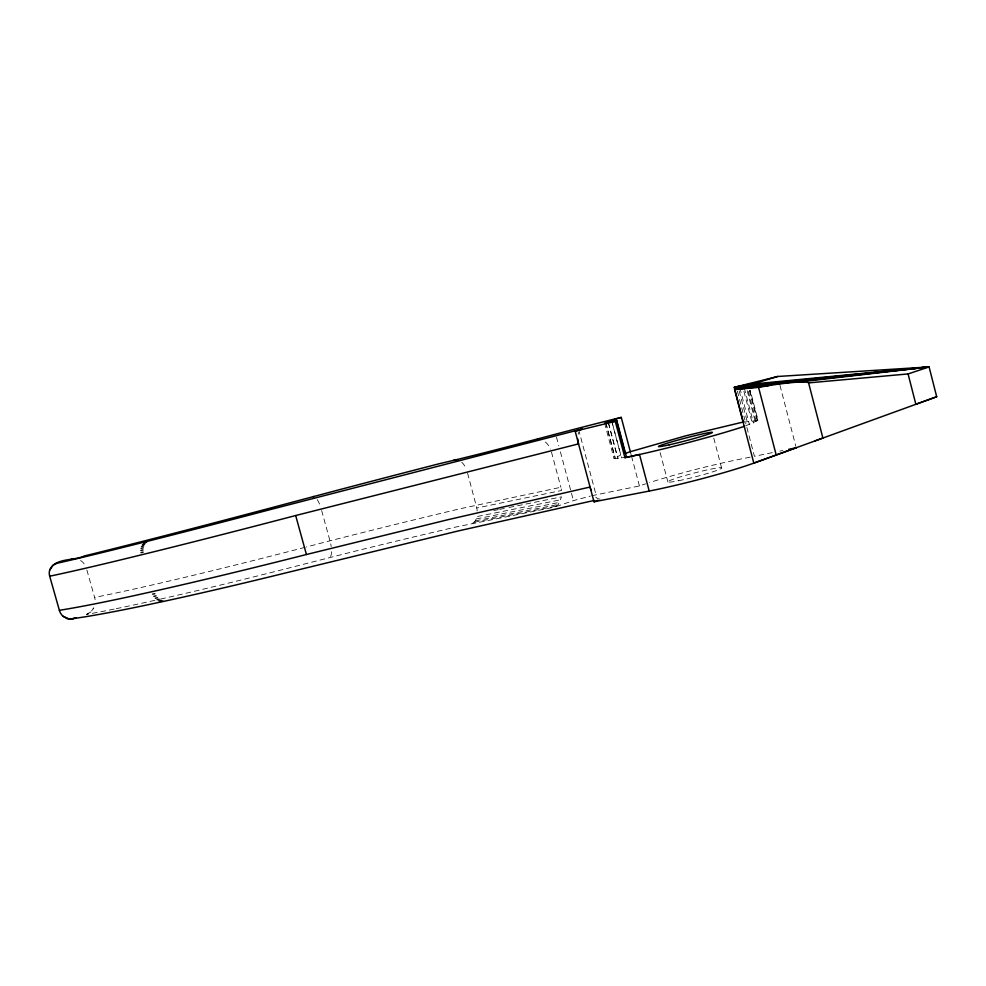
<?xml version="1.0" encoding="UTF-8"?>
<svg xmlns="http://www.w3.org/2000/svg" width="986" height="986" viewBox="0 0 986 986"><rect width="100%" height="100%" fill="white"/><g stroke="black" fill="none" stroke-linecap="round" stroke-linejoin="round"><path stroke-width="0.74" stroke-dasharray="4.93 3.7" d="M160.681 599.044A376.677 18.586 -15.3 0 0 305.056 563.881L354.64 551.285A1476.745 169.974 -18 0 1 456.247 526.943L554.625 507.087L558.359 504.45L561.515 496.858L505.806 508.123M472.836 523.135L475.388 520.842L476.904 516.578L560.849 499.754M745.502 425.927L758.086 420.406L750.223 390.283M86.706 614.401L90.897 611.949L93.806 607.881L90.761 611.986L86.472 614.438L99.524 611.998A376.677 18.586 -15.3 0 0 114.08 609.101M611.53 420.393L620.724 455.002L614.019 458.613L625.309 457.368M556.067 506.582L573.433 500.617L590.343 496.094M591.748 495.724L639.421 485.938A74.529 5.275 -14.5 0 1 645.62 483.843M477.175 511.007L476.817 507.987L561.527 490.498L560.886 487.269L459.377 508.924A1547.872 152.497 -17.6 0 0 329.965 540.809A364.08 15.135 -15.2 0 1 306.461 546.959M750.161 457.147L737.454 459.722A74.529 5.275 -14.5 0 0 649.712 482.511M772.321 452.636L754.401 456.284L745.699 422.982M779.79 451.12L782.773 450.516M493.764 510.563L498.275 509.651M499.779 509.343L504.302 508.431M476.287 518.919L559.789 502.318M475.388 520.842L558.359 504.45M474.217 522.26L556.609 506.052M743.37 422.181L758.086 420.406M86.867 569.97L94.619 597.405A13.89 12.535 80.4 0 1 95.124 600.067M321.658 510.575L329.965 540.809A15.295 4.831 75.6 0 1 331.173 546.54M467.586 473.231L476.817 507.987M578.609 429.452L595.975 494.59M556.437 437.032L558.815 445.906M560.393 451.822L571.067 491.743M571.461 493.222L573.433 500.617M551.47 452.081L560.886 487.269M630.337 451.699L631.126 454.682M631.521 456.173L639.421 485.938M612.429 423.401L621.624 458.022M608.473 422.994L617.322 456.333M608.362 422.711L617.877 458.552M605.749 422.415L615.042 457.393M605.872 423.13L615.338 458.749M604.578 422.969L614.019 458.613M660.127 452.549L667.929 482.055M749.902 390.666L757.815 420.973M749.36 390.481L757.112 420.184M748.312 391.38L756.262 421.86M747.215 390.764L754.931 420.282M744.307 388.04L753.464 423.068M743.925 391.368L751.591 420.714M739.833 387.917L749.422 424.584M739.167 390.826L747.178 421.453M737.355 391.072L744.935 420.085M713.778 438.154L721.542 467.734M779.988 385.39L795.838 446.301M80.569 560.492A13.311 12.017 76.8 0 1 85.535 566.112M305.019 547.341A364.08 15.135 -15.2 0 1 94.619 597.405M317.282 499.692A14.654 4.622 75.2 0 1 320.425 506.434M461.719 462.261A15.197 9.49 76.4 0 1 466.242 468.991M545.406 442.036A16.183 11.265 77 0 1 550.447 449.111M331.518 551.716A15.295 4.831 75.6 0 1 329.595 557.509M578.141 434.271A13.015 7.038 76.4 0 1 578.757 432.361M600.154 499.113A15.172 8.184 77.3 0 1 595.125 496.611M154.839 600.351A376.677 18.586 -15.3 0 1 115.485 608.806M678.627 480.712A27.916 1.972 -14.5 0 0 721.641 468.239A27.916 1.972 -14.5 0 0 684.124 475.782A27.916 1.972 -14.5 0 0 678.627 480.712"/><path stroke-width="1.48" d="M73.617 618.579L68.946 619.035L62.993 616.225A12.103 10.982 81 0 1 59.37 610.309L49.694 576.206A10.402 9.453 76.5 0 1 49.657 570.167C55.056 557.534 73.642 561.108 84.241 555.993A376.701 6.569 -15.2 0 0 288.516 503.217L338.112 490.054A1487.11 60.762 -16.2 0 1 439.436 463.679C500.407 449.616 560.479 432.213 621.242 417.398L630.337 451.699L625.149 453.437L616.004 418.988L621.242 417.398M49.657 570.167L52.911 565.237L56.313 563.45M788.751 449.296L796.22 447.78L753.822 463.124L734.57 389.544L777.671 376.479L929.083 366.928L936.7 396.742L753.822 463.124A74.529 5.275 -14.5 0 1 649.207 491.053L593.991 501.8L575.158 431.165L581.937 429.058A13.101 7.087 76.4 0 0 580.705 429.674M593.991 501.8L597.861 500.309M815.274 440.816L822.891 438.043L808.594 382.888L908.081 373.94L929.083 366.928L747.807 384.54L734.25 387.313L742.988 420.726M936.7 396.742L915.858 404.272L908.081 373.94M626.529 457.159L616.903 420.886L615.276 421.379L624.914 457.677L639.52 454.484A74.603 3.574 -14.7 0 0 744.208 426.371M630.337 451.699L685.899 435.787L743.912 421.86M71.115 619.072L75.873 617.803M616.004 418.988L604.615 423.216L616.903 420.886M734.25 387.313L777.671 376.479M49.694 576.206A441.001 10.439 -15.2 0 0 123.546 559.198L143.586 554.305A441.001 10.439 -15.2 0 0 295.677 515.53L578.548 443.885A13.101 7.087 76.4 0 1 577.771 438.856M581.937 429.058L268.759 509.996A431.289 7.666 -15.2 0 1 148.418 541.067L128.833 545.985A431.289 7.666 -15.2 0 1 67.455 560.898L55.98 563.524M59.37 610.309A440.582 19.202 -15.2 0 0 133.825 595.717L153.964 591.255A440.582 19.202 -15.2 0 0 306.424 554.514L448.396 519.597L590.047 487.035A15.172 8.184 77.3 0 0 590.971 489.857M144.967 542.226L146.939 541.733M143.623 543.298L145.645 542.793M142.502 544.716L144.56 544.198M141.664 546.429L143.746 545.911M141.109 548.376L143.229 547.859M140.887 550.484L143.019 549.954M575.158 431.165L615.276 421.379M140.998 552.665L143.143 552.135M152.682 594.139L154.839 593.671M624.914 457.677L639.52 454.484L649.207 491.053M153.878 596.333L156.022 595.864M155.357 598.219L157.477 597.762M594.287 500.42L458.305 530.936L286.951 572.62A429.009 21.581 -15.2 0 1 166.548 600.77L146.889 604.985A429.009 21.581 -15.2 0 1 84.969 616.829L73.223 618.641M157.045 599.735L159.14 599.291M158.894 600.819L160.952 600.375M160.829 601.435L162.838 601.004M768.92 385.551L734.57 389.544L758.567 387.387L769.733 385.415A38.59 3.611 -8.9 0 1 796.022 382.26L800.028 382.05A38.343 3.87 -9.1 0 1 808.594 382.888M71.374 559.099L73.876 558.655L71.596 559.05M66.826 618.53L71.423 619.023M798.303 382.137L929.083 366.928L746.796 385.575M739.833 387.917L929.083 366.928L743.925 386.586M66.999 618.505L62.993 616.225M295.677 515.53L306.424 554.514M738.021 386.45L738.785 389.371M758.567 387.387L776.204 455.002M313.067 496.661A14.654 4.622 75.2 0 1 313.992 496.636M454.065 459.932A15.517 9.687 76.4 0 1 457.886 459.981M536.569 439.731A16.183 11.265 77 0 1 538.763 439.411M669.149 444.834A27.953 1.343 -14.7 0 0 712.286 432.583A27.953 1.343 -14.7 0 0 674.929 440.939A27.953 1.343 -14.7 0 0 669.149 444.834"/></g></svg>
